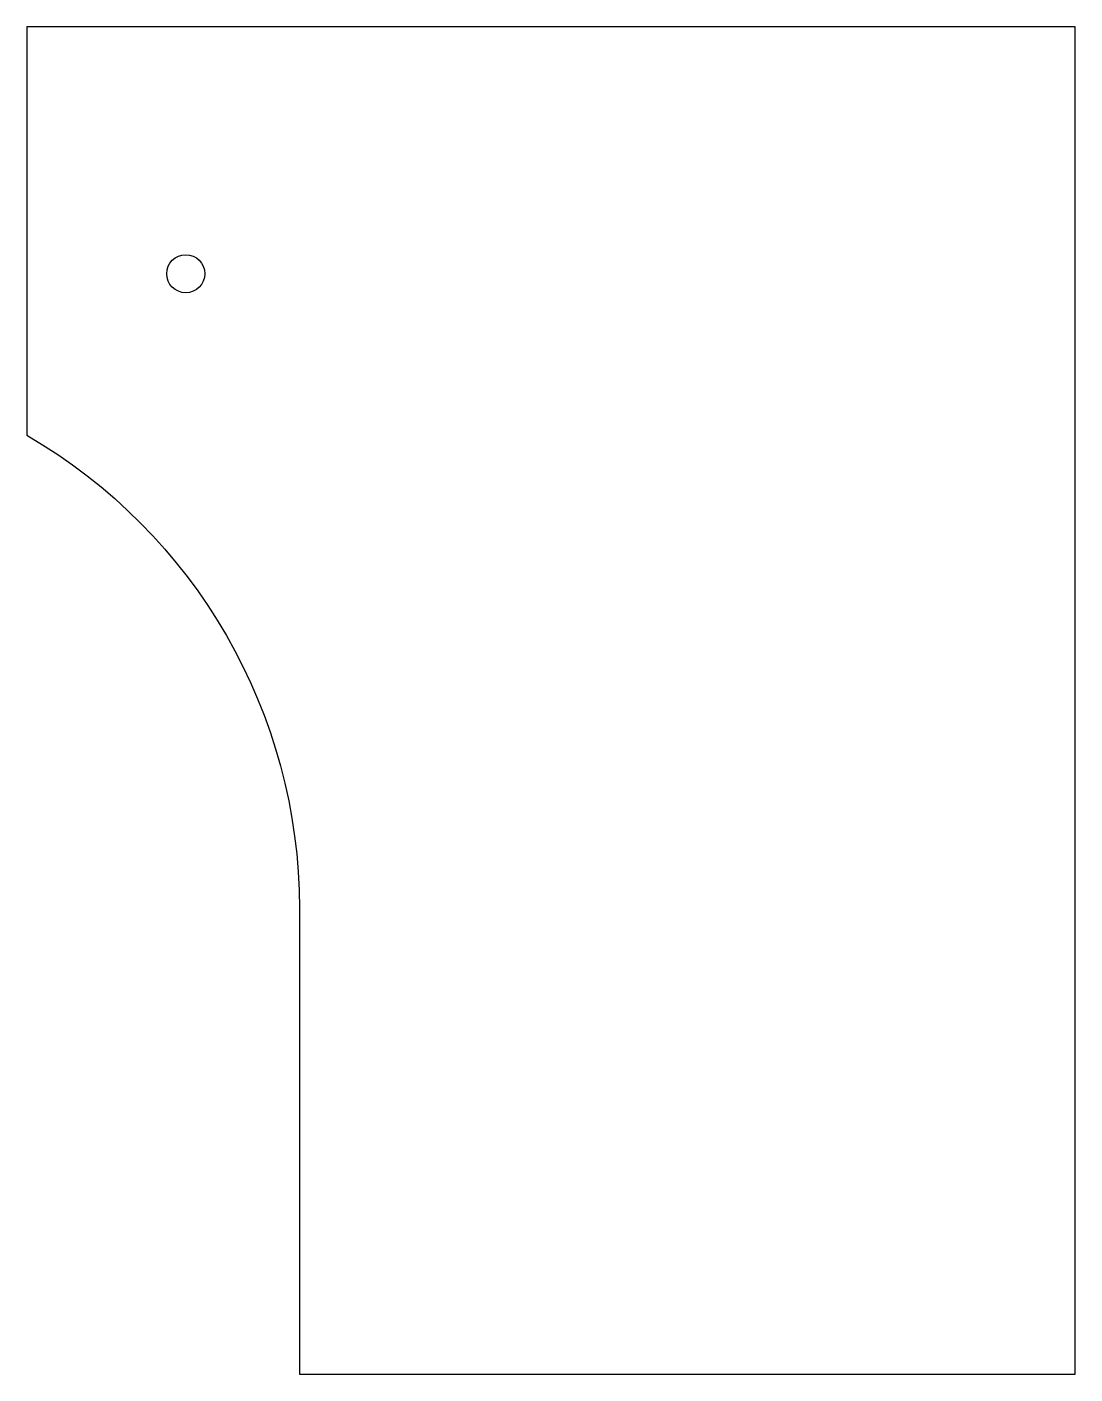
# Model space of a CAD drawing. Header units: inches. Extents: x -16.4 to -8.1, y 14.9 to 25.5.
import ezdxf

# ---------------------------------------------------------------- set-up
doc = ezdxf.new("R2010")
doc.units = ezdxf.units.IN
doc.layers.get('0').update_dxf_attribs({"linetype": 'CONTINUOUS'})

msp = doc.modelspace()

# ---------------------------------------------------------------- linework, layer by layer
msp.add_lwpolyline([(-8.132, 25.469), (-16.382, 25.469), (-16.382, 22.254, -0.266875), (-14.237, 18.53), (-14.237, 14.864), (-8.132, 14.864)], format="xyb", close=True)
msp.add_circle((-15.132, 23.526), 0.15)

doc.saveas('drawing.dxf')
